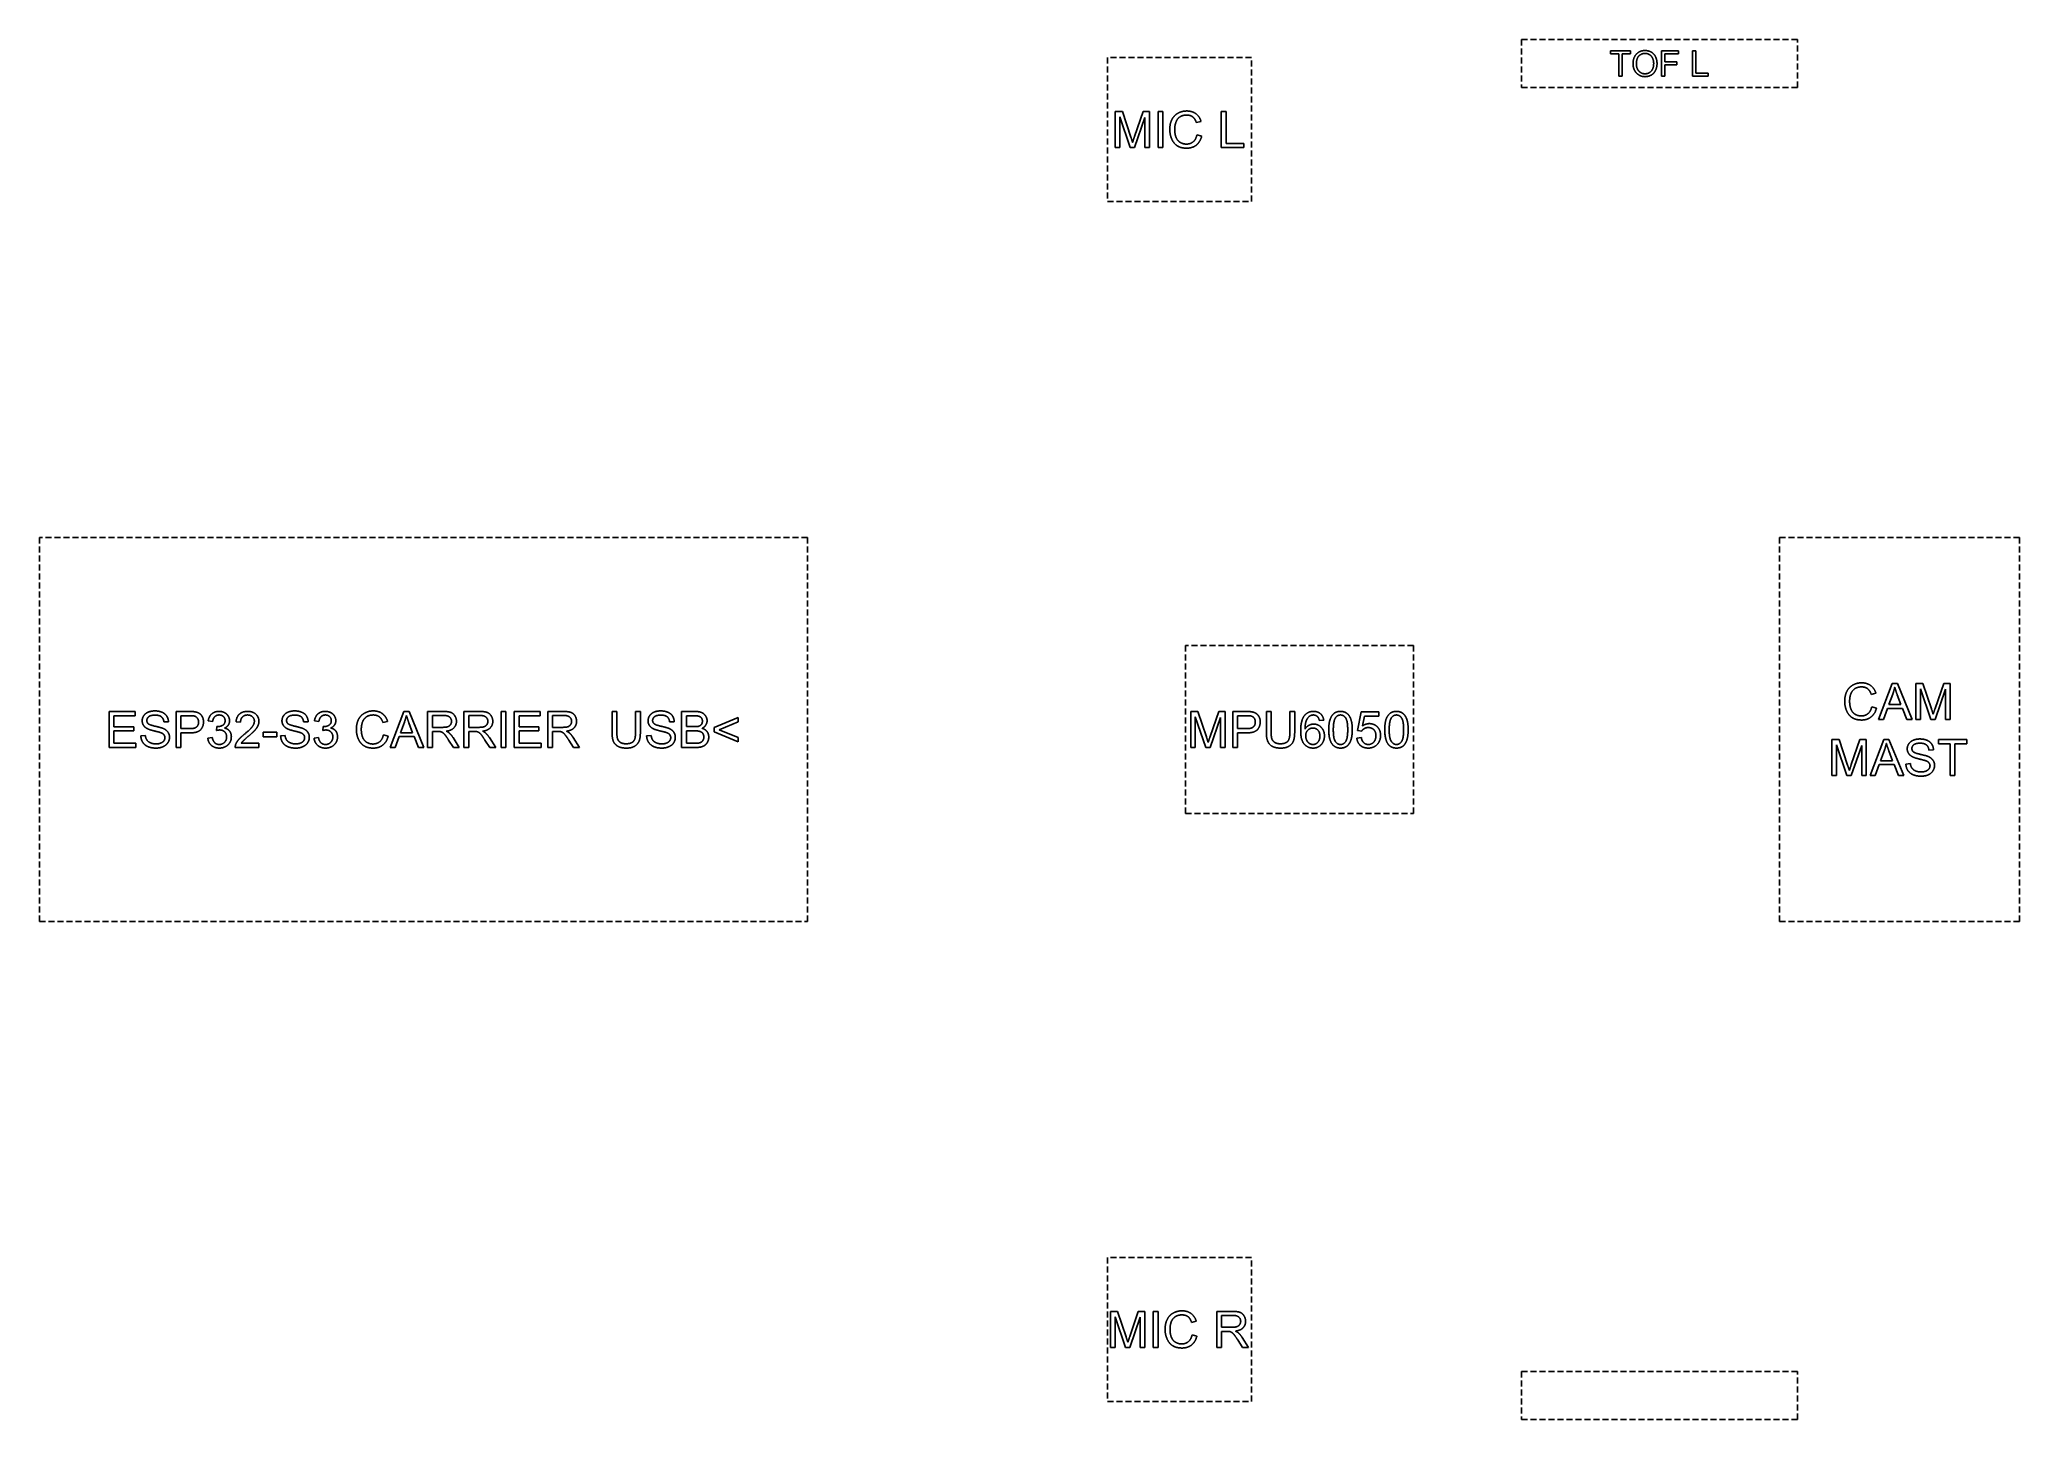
# Model space of a CAD drawing. Header units: millimetres. Extents: x -95 to 70, y -58 to 58.
import ezdxf

# ---------------------------------------------------------------- set-up
doc = ezdxf.new("R2010")
doc.units = ezdxf.units.MM
doc.linetypes.add('DASHED', pattern=[0.75, 0.5, -0.25])
doc.layers.get('0').update_dxf_attribs({"linetype": 'CONTINUOUS'})

msp = doc.modelspace()

# ---------------------------------------------------------------- linework, layer by layer
at = {"linetype": 'DASHED'}
for p, q in [((51.5, 57.5), (28.5, 57.5)), ((28.5, 57.5), (28.5, 53.5)), ((51.5, 53.5), (51.5, 57.5)), ((6, 56), (-6, 56)), ((-6, 56), (-6, 44)), ((6, 44), (6, 56)), ((28.5, 53.5), (51.5, 53.5)), ((-6, 44), (6, 44)), ((-31, 16), (-95, 16)), ((-95, 16), (-95, -16)), ((-31, -16), (-31, 16)), ((70, 16), (50, 16)), ((50, 16), (50, -16)), ((70, -16), (70, 16)), ((19.5, 7), (0.5, 7)), ((0.5, 7), (0.5, -7)), ((19.5, -7), (19.5, 7)), ((0.5, -7), (19.5, -7)), ((-95, -16), (-31, -16)), ((50, -16), (70, -16)), ((6, -44), (-6, -44)), ((-6, -44), (-6, -56)), ((6, -56), (6, -44)), ((51.5, -53.5), (28.5, -53.5)), ((28.5, -53.5), (28.5, -57.5)), ((51.5, -57.5), (51.5, -53.5)), ((-6, -56), (6, -56)), ((28.5, -57.5), (51.5, -57.5))]:
    msp.add_line(p, q, dxfattribs=at)
for p, q in [((35.93, 56.3), (35.93, 56.55)), ((35.93, 56.55), (37.59, 56.55)), ((36.62, 56.3), (35.93, 56.3)), ((36.62, 54.45), (36.62, 56.3)), ((37.59, 56.3), (36.9, 56.3)), ((36.9, 56.3), (36.9, 54.45)), ((37.59, 56.55), (37.59, 56.3)), ((40.18, 54.45), (40.18, 56.55)), ((40.18, 56.55), (41.59, 56.55)), ((41.59, 56.3), (40.45, 56.3)), ((40.45, 56.3), (40.45, 55.65)), ((41.59, 56.55), (41.59, 56.3)), ((42.76, 54.45), (42.76, 56.55)), ((42.76, 56.55), (43.04, 56.55)), ((43.04, 56.55), (43.04, 54.7)), ((40.45, 55.65), (41.44, 55.65)), ((41.44, 55.4), (40.45, 55.4)), ((40.45, 55.4), (40.45, 54.45)), ((41.44, 55.65), (41.44, 55.4)), ((43.04, 54.7), (44.07, 54.7)), ((44.07, 54.7), (44.07, 54.45)), ((36.9, 54.45), (36.62, 54.45)), ((40.45, 54.45), (40.18, 54.45)), ((44.07, 54.45), (42.76, 54.45)), ((-5.36, 48.5), (-5.36, 51.5)), ((-5.36, 51.5), (-4.76, 51.5)), ((-4.76, 51.5), (-4.05, 49.38)), ((-3.75, 49.41), (-3.03, 51.5)), ((-3.03, 51.5), (-2.5, 51.5)), ((-2.5, 51.5), (-2.5, 48.5)), ((-1.79, 48.5), (-1.79, 51.5)), ((-1.79, 51.5), (-1.39, 51.5)), ((-1.39, 51.5), (-1.39, 48.5)), ((3.48, 48.5), (3.48, 51.5)), ((3.48, 51.5), (3.88, 51.5)), ((3.88, 51.5), (3.88, 48.85)), ((-4.11, 48.5), (-4.98, 51.05)), ((-4.98, 51.05), (-4.98, 48.5)), ((-2.88, 51.01), (-3.75, 48.5)), ((-2.88, 48.5), (-2.88, 51.01)), ((1.8, 50.68), (1.4, 50.59)), ((1.45, 49.55), (1.85, 49.45)), ((-4.98, 48.5), (-5.36, 48.5)), ((-3.75, 48.5), (-4.11, 48.5)), ((-2.5, 48.5), (-2.88, 48.5)), ((-1.39, 48.5), (-1.79, 48.5)), ((5.36, 48.5), (3.48, 48.5)), ((3.88, 48.85), (5.36, 48.85)), ((5.36, 48.85), (5.36, 48.5)), ((58.25, 0.84), (59.4, 3.84)), ((59.4, 3.84), (59.83, 3.84)), ((59.83, 3.84), (61.06, 0.84)), ((61.36, 0.84), (61.36, 3.84)), ((61.36, 3.84), (61.96, 3.84)), ((62.61, 0.84), (61.75, 3.39)), ((61.75, 3.39), (61.75, 0.84)), ((61.96, 3.84), (62.67, 1.72)), ((62.97, 1.75), (63.69, 3.84)), ((63.84, 3.35), (62.97, 0.84)), ((63.69, 3.84), (64.23, 3.84)), ((63.84, 0.84), (63.84, 3.35)), ((64.23, 3.84), (64.23, 0.84)), ((58.04, 3.02), (57.65, 2.93)), ((57.69, 1.89), (58.09, 1.79)), ((59, 1.75), (58.67, 0.84)), ((60.26, 1.75), (59, 1.75)), ((59.45, 2.95), (59.12, 2.07)), ((59.12, 2.07), (60.13, 2.07)), ((60.13, 2.07), (59.82, 2.9)), ((60.61, 0.84), (60.26, 1.75)), ((-89.21, -1.5), (-89.21, 1.5)), ((-89.21, 1.5), (-87.04, 1.5)), ((-87.04, 1.15), (-88.82, 1.15)), ((-88.82, 1.15), (-88.82, 0.23)), ((-88.82, 0.23), (-87.16, 0.23)), ((-87.16, 0.23), (-87.16, -0.12)), ((-87.04, 1.5), (-87.04, 1.15)), ((-84.26, 0.65), (-84.64, 0.63)), ((-83.63, -1.5), (-83.63, 1.5)), ((-83.63, 1.5), (-82.5, 1.5)), ((-82.47, 1.15), (-83.23, 1.15)), ((-83.23, 1.15), (-83.23, 0.07)), ((-83.23, 0.07), (-82.46, 0.07)), ((-80.58, 0.67), (-80.95, 0.73)), ((-80.26, -0.08), (-80.22, 0.24)), ((-78.25, 0.61), (-78.63, 0.64)), ((-72.61, 0.65), (-73, 0.63)), ((-71.72, 0.67), (-72.09, 0.73)), ((-71.4, -0.08), (-71.36, 0.24)), ((-66, 0.68), (-66.39, 0.59)), ((-65.79, -1.5), (-64.64, 1.5)), ((-64.6, 0.61), (-64.92, -0.27)), ((-64.64, 1.5), (-64.21, 1.5)), ((-63.91, -0.27), (-64.22, 0.56)), ((-64.21, 1.5), (-62.98, -1.5)), ((-62.66, -1.5), (-62.66, 1.5)), ((-62.66, 1.5), (-61.33, 1.5)), ((-61.31, 1.17), (-62.26, 1.17)), ((-62.26, 1.17), (-62.26, 0.18)), ((-62.26, 0.18), (-61.41, 0.18)), ((-59.63, -1.5), (-59.63, 1.5)), ((-59.63, 1.5), (-58.3, 1.5)), ((-58.29, 1.17), (-59.24, 1.17)), ((-59.24, 1.17), (-59.24, 0.18)), ((-59.24, 0.18), (-58.38, 0.18)), ((-56.54, -1.5), (-56.54, 1.5)), ((-56.54, 1.5), (-56.15, 1.5)), ((-56.15, 1.5), (-56.15, -1.5)), ((-55.44, -1.5), (-55.44, 1.5)), ((-55.44, 1.5), (-53.27, 1.5)), ((-53.27, 1.15), (-55.04, 1.15)), ((-55.04, 1.15), (-55.04, 0.23)), ((-55.04, 0.23), (-53.38, 0.23)), ((-53.38, 0.23), (-53.38, -0.12)), ((-53.27, 1.5), (-53.27, 1.15)), ((-52.65, -1.5), (-52.65, 1.5)), ((-52.65, 1.5), (-51.32, 1.5)), ((-51.3, 1.17), (-52.25, 1.17)), ((-52.25, 1.17), (-52.25, 0.18)), ((-52.25, 0.18), (-51.4, 0.18)), ((-47.29, -0.23), (-47.29, 1.5)), ((-47.29, 1.5), (-46.89, 1.5)), ((-46.89, 1.5), (-46.89, -0.23)), ((-45.33, 1.5), (-44.93, 1.5)), ((-45.33, -0.23), (-45.33, 1.5)), ((-44.93, 1.5), (-44.93, -0.23)), ((-42.11, 0.65), (-42.49, 0.63)), ((-41.49, -1.5), (-41.49, 1.5)), ((-41.49, 1.5), (-40.37, 1.5)), ((-40.49, 1.15), (-41.09, 1.15)), ((-41.09, 1.15), (-41.09, 0.24)), ((-41.09, 0.24), (-40.45, 0.24)), ((-38.77, 0.16), (-36.79, 0.99)), ((-38.77, -0.19), (-38.77, 0.16)), ((-36.79, 0.63), (-38.36, -0.02)), ((-36.79, 0.99), (-36.79, 0.63)), ((0.94, -1.5), (0.94, 1.5)), ((0.94, 1.5), (1.54, 1.5)), ((2.19, -1.5), (1.32, 1.05)), ((1.32, 1.05), (1.32, -1.5)), ((1.54, 1.5), (2.25, -0.62)), ((2.55, -0.59), (3.27, 1.5)), ((3.42, 1.01), (2.55, -1.5)), ((3.27, 1.5), (3.8, 1.5)), ((3.42, -1.5), (3.42, 1.01)), ((3.8, 1.5), (3.8, -1.5)), ((4.44, -1.5), (4.44, 1.5)), ((4.44, 1.5), (5.57, 1.5)), ((5.61, 1.15), (4.84, 1.15)), ((4.84, 1.15), (4.84, 0.07)), ((4.84, 0.07), (5.61, 0.07)), ((7.24, -0.23), (7.24, 1.5)), ((7.24, 1.5), (7.64, 1.5)), ((7.64, 1.5), (7.64, -0.23)), ((9.2, 1.5), (9.6, 1.5)), ((9.2, -0.23), (9.2, 1.5)), ((9.6, 1.5), (9.6, -0.23)), ((12.02, 0.77), (11.66, 0.74)), ((14.84, -0.08), (15.13, 1.46)), ((15.13, 1.46), (16.62, 1.46)), ((15.43, 1.11), (15.26, 0.3)), ((16.62, 1.11), (15.43, 1.11)), ((16.62, 1.46), (16.62, 1.11)), ((58.67, 0.84), (58.25, 0.84)), ((61.06, 0.84), (60.61, 0.84)), ((61.75, 0.84), (61.36, 0.84)), ((62.97, 0.84), (62.61, 0.84)), ((64.23, 0.84), (63.84, 0.84)), ((-86.97, -1.5), (-89.21, -1.5)), ((-87.16, -0.12), (-88.82, -0.12)), ((-88.82, -0.12), (-88.82, -1.15)), ((-88.82, -1.15), (-86.97, -1.15)), ((-86.97, -1.15), (-86.97, -1.5)), ((-86.56, -0.54), (-86.19, -0.5)), ((-83.23, -1.5), (-83.63, -1.5)), ((-82.46, -0.28), (-83.23, -0.28)), ((-83.23, -0.28), (-83.23, -1.5)), ((-80.98, -0.71), (-80.61, -0.66)), ((-76.72, -1.5), (-78.7, -1.5)), ((-78.19, -1.15), (-76.72, -1.15)), ((-76.72, -1.15), (-76.72, -1.5)), ((-76.36, -0.6), (-76.36, -0.23)), ((-76.36, -0.23), (-75.23, -0.23)), ((-75.23, -0.6), (-76.36, -0.6)), ((-75.23, -0.23), (-75.23, -0.6)), ((-74.91, -0.54), (-74.54, -0.5)), ((-72.13, -0.71), (-71.76, -0.66)), ((-66.35, -0.45), (-65.95, -0.55)), ((-65.37, -1.5), (-65.79, -1.5)), ((-65.04, -0.59), (-65.37, -1.5)), ((-63.78, -0.59), (-65.04, -0.59)), ((-64.92, -0.27), (-63.91, -0.27)), ((-63.43, -1.5), (-63.78, -0.59)), ((-62.98, -1.5), (-63.43, -1.5)), ((-62.26, -1.5), (-62.66, -1.5)), ((-61.8, -0.17), (-62.26, -0.17)), ((-62.26, -0.17), (-62.26, -1.5)), ((-60.51, -1.5), (-60.91, -0.88)), ((-60.54, -0.68), (-60.02, -1.5)), ((-60.02, -1.5), (-60.51, -1.5)), ((-59.24, -1.5), (-59.63, -1.5)), ((-58.78, -0.17), (-59.24, -0.17)), ((-59.24, -0.17), (-59.24, -1.5)), ((-57.49, -1.5), (-57.89, -0.88)), ((-57.51, -0.68), (-56.99, -1.5)), ((-56.99, -1.5), (-57.49, -1.5)), ((-56.15, -1.5), (-56.54, -1.5)), ((-53.2, -1.5), (-55.44, -1.5)), ((-53.38, -0.12), (-55.04, -0.12)), ((-55.04, -0.12), (-55.04, -1.15)), ((-55.04, -1.15), (-53.2, -1.15)), ((-53.2, -1.15), (-53.2, -1.5)), ((-52.25, -1.5), (-52.65, -1.5)), ((-51.79, -0.17), (-52.25, -0.17)), ((-52.25, -0.17), (-52.25, -1.5)), ((-50.5, -1.5), (-50.9, -0.88)), ((-50.52, -0.68), (-50, -1.5)), ((-50, -1.5), (-50.5, -1.5)), ((-44.41, -0.54), (-44.03, -0.5)), ((-40.35, -1.5), (-41.49, -1.5)), ((-40.4, -0.11), (-41.09, -0.11)), ((-41.09, -0.11), (-41.09, -1.15)), ((-41.09, -1.15), (-40.35, -1.15)), ((-36.79, -1.04), (-38.77, -0.19)), ((-38.36, -0.02), (-36.79, -0.67)), ((-36.79, -0.67), (-36.79, -1.04)), ((1.32, -1.5), (0.94, -1.5)), ((2.55, -1.5), (2.19, -1.5)), ((3.8, -1.5), (3.42, -1.5)), ((4.84, -1.5), (4.44, -1.5)), ((5.61, -0.28), (4.84, -0.28)), ((4.84, -0.28), (4.84, -1.5)), ((14.78, -0.71), (15.16, -0.68)), ((15.19, -0.13), (14.84, -0.08)), ((54.38, -3.84), (54.38, -0.84)), ((54.38, -0.84), (54.97, -0.84)), ((55.63, -3.84), (54.76, -1.29)), ((54.76, -1.29), (54.76, -3.84)), ((54.97, -0.84), (55.68, -2.97)), ((56.86, -1.33), (55.98, -3.84)), ((55.99, -2.93), (56.71, -0.84)), ((56.71, -0.84), (57.24, -0.84)), ((56.86, -3.84), (56.86, -1.33)), ((57.24, -0.84), (57.24, -3.84)), ((57.55, -3.84), (58.7, -0.84)), ((58.7, -0.84), (59.13, -0.84)), ((59.13, -0.84), (60.36, -3.84)), ((63.25, -1.2), (63.25, -0.84)), ((63.25, -0.84), (65.62, -0.84)), ((64.23, -1.2), (63.25, -1.2)), ((64.23, -3.84), (64.23, -1.2)), ((65.62, -1.2), (64.63, -1.2)), ((64.63, -1.2), (64.63, -3.84)), ((65.62, -0.84), (65.62, -1.2)), ((58.3, -2.93), (57.97, -3.84)), ((59.56, -2.93), (58.3, -2.93)), ((58.75, -1.73), (58.42, -2.61)), ((58.42, -2.61), (59.43, -2.61)), ((59.43, -2.61), (59.12, -1.78)), ((59.91, -3.84), (59.56, -2.93)), ((60.54, -2.88), (60.91, -2.84)), ((62.84, -1.69), (62.46, -1.71)), ((54.76, -3.84), (54.38, -3.84)), ((55.98, -3.84), (55.63, -3.84)), ((57.24, -3.84), (56.86, -3.84)), ((57.97, -3.84), (57.55, -3.84)), ((60.36, -3.84), (59.91, -3.84)), ((64.63, -3.84), (64.23, -3.84)), ((-5.75, -51.5), (-5.75, -48.5)), ((-5.75, -48.5), (-5.16, -48.5)), ((-4.5, -51.5), (-5.37, -48.95)), ((-5.37, -48.95), (-5.37, -51.5)), ((-5.16, -48.5), (-4.45, -50.62)), ((-3.27, -48.99), (-4.15, -51.5)), ((-4.14, -50.59), (-3.43, -48.5)), ((-3.43, -48.5), (-2.89, -48.5)), ((-3.27, -51.5), (-3.27, -48.99)), ((-2.89, -48.5), (-2.89, -51.5)), ((-2.18, -51.5), (-2.18, -48.5)), ((-2.18, -48.5), (-1.79, -48.5)), ((-1.79, -48.5), (-1.79, -51.5)), ((1.4, -49.32), (1.01, -49.41)), ((3.11, -51.5), (3.11, -48.5)), ((3.11, -48.5), (4.44, -48.5)), ((4.46, -48.83), (3.51, -48.83)), ((3.51, -48.83), (3.51, -49.82)), ((1.05, -50.45), (1.45, -50.55)), ((3.51, -49.82), (4.36, -49.82)), ((3.97, -50.17), (3.51, -50.17)), ((3.51, -50.17), (3.51, -51.5)), ((5.26, -51.5), (4.86, -50.88)), ((5.23, -50.68), (5.75, -51.5)), ((-5.37, -51.5), (-5.75, -51.5)), ((-4.15, -51.5), (-4.5, -51.5)), ((-2.89, -51.5), (-3.27, -51.5)), ((-1.79, -51.5), (-2.18, -51.5)), ((3.51, -51.5), (3.11, -51.5)), ((5.75, -51.5), (5.26, -51.5))]:
    msp.add_line(p, q)
for points in [[(37.8, 55.47), (37.8, 56), (38.08, 56.29)], [(38.08, 56.29), (38.36, 56.59), (38.8, 56.59)], [(38.29, 56.14), (38.08, 55.94), (38.08, 55.47)], [(38.8, 56.35), (38.51, 56.35), (38.29, 56.14)], [(38.8, 56.59), (39.09, 56.59), (39.33, 56.45)], [(39.18, 56.24), (39.01, 56.35), (38.8, 56.35)], [(39.43, 55.95), (39.34, 56.14), (39.18, 56.24)], [(39.33, 56.45), (39.56, 56.31), (39.68, 56.06)], [(37.92, 54.95), (37.8, 55.2), (37.8, 55.47)], [(38.27, 54.56), (38.04, 54.7), (37.92, 54.95)], [(38.08, 55.47), (38.08, 55.09), (38.29, 54.87)], [(38.8, 54.41), (38.5, 54.41), (38.27, 54.56)], [(38.29, 54.87), (38.49, 54.65), (38.8, 54.65)], [(38.8, 54.65), (39.11, 54.65), (39.31, 54.87)], [(39.31, 54.54), (39.07, 54.41), (38.8, 54.41)], [(39.31, 54.87), (39.52, 55.09), (39.52, 55.5)], [(39.67, 54.93), (39.55, 54.67), (39.31, 54.54)], [(39.52, 55.5), (39.52, 55.75), (39.43, 55.95)], [(39.8, 55.5), (39.8, 55.18), (39.67, 54.93)], [(39.68, 56.06), (39.8, 55.81), (39.8, 55.5)], [(-0.63, 50.84), (-0.45, 51.19), (-0.12, 51.37)], [(-0.12, 51.37), (0.21, 51.55), (0.61, 51.55)], [(0.6, 51.21), (0.26, 51.21), (0.02, 51.05)], [(1.1, 51.06), (0.9, 51.21), (0.6, 51.21)], [(0.61, 51.55), (1.06, 51.55), (1.37, 51.32)], [(1.37, 51.32), (1.67, 51.09), (1.8, 50.68)], [(-0.81, 50.02), (-0.81, 50.49), (-0.63, 50.84)], [(-0.65, 49.22), (-0.81, 49.59), (-0.81, 50.02)], [(-0.3, 50.6), (-0.4, 50.32), (-0.4, 50.02)], [(-0.4, 50.02), (-0.4, 49.64), (-0.29, 49.36)], [(0.02, 51.05), (-0.21, 50.88), (-0.3, 50.6)], [(1.4, 50.59), (1.3, 50.91), (1.1, 51.06)], [(1.14, 48.98), (1.37, 49.17), (1.45, 49.55)], [(-4.05, 49.38), (-3.95, 49.08), (-3.91, 48.93)], [(-3.91, 48.93), (-3.86, 49.1), (-3.75, 49.41)], [(-0.19, 48.65), (-0.49, 48.84), (-0.65, 49.22)], [(-0.29, 49.36), (-0.17, 49.07), (0.06, 48.93)], [(0.6, 48.45), (0.12, 48.45), (-0.19, 48.65)], [(0.06, 48.93), (0.3, 48.79), (0.57, 48.79)], [(0.57, 48.79), (0.91, 48.79), (1.14, 48.98)], [(1.4, 48.7), (1.07, 48.45), (0.6, 48.45)], [(1.85, 49.45), (1.72, 48.96), (1.4, 48.7)], [(55.62, 3.18), (55.8, 3.53), (56.13, 3.71)], [(56.27, 3.39), (56.04, 3.22), (55.94, 2.94)], [(56.13, 3.71), (56.46, 3.89), (56.85, 3.89)], [(56.85, 3.55), (56.5, 3.55), (56.27, 3.39)], [(56.85, 3.89), (57.3, 3.89), (57.61, 3.66)], [(57.35, 3.4), (57.15, 3.55), (56.85, 3.55)], [(57.65, 2.93), (57.54, 3.25), (57.35, 3.4)], [(57.61, 3.66), (57.92, 3.43), (58.04, 3.02)], [(59.61, 3.53), (59.55, 3.24), (59.45, 2.95)], [(59.82, 2.9), (59.68, 3.28), (59.61, 3.53)], [(55.44, 2.36), (55.44, 2.83), (55.62, 3.18)], [(55.6, 1.56), (55.44, 1.93), (55.44, 2.36)], [(55.94, 2.94), (55.85, 2.66), (55.85, 2.37)], [(55.85, 2.37), (55.85, 1.98), (55.96, 1.7)], [(55.96, 1.7), (56.07, 1.41), (56.31, 1.27)], [(57.38, 1.32), (57.61, 1.51), (57.69, 1.89)], [(58.09, 1.79), (57.97, 1.3), (57.64, 1.05)], [(62.67, 1.72), (62.77, 1.42), (62.81, 1.27)], [(62.81, 1.27), (62.86, 1.44), (62.97, 1.75)], [(-86.45, 0.72), (-86.45, 0.95), (-86.32, 1.15)], [(-86.34, 0.35), (-86.45, 0.52), (-86.45, 0.72)], [(-86.02, 0.07), (-86.24, 0.18), (-86.34, 0.35)], [(-86.32, 1.15), (-86.19, 1.35), (-85.94, 1.45)], [(-85.9, 1.07), (-86.06, 0.94), (-86.06, 0.75)], [(-86.06, 0.75), (-86.06, 0.59), (-85.95, 0.48)], [(-85.44, -0.12), (-85.86, -0.02), (-86.02, 0.07)], [(-85.95, 0.48), (-85.83, 0.38), (-85.35, 0.27)], [(-85.94, 1.45), (-85.69, 1.55), (-85.39, 1.55)], [(-85.37, 1.2), (-85.73, 1.2), (-85.9, 1.07)], [(-85.39, 1.55), (-85.06, 1.55), (-84.8, 1.44)], [(-84.85, 1.06), (-85.03, 1.2), (-85.37, 1.2)], [(-85.35, 0.27), (-84.86, 0.16), (-84.68, 0.08)], [(-84.64, 0.63), (-84.67, 0.91), (-84.85, 1.06)], [(-84.8, 1.44), (-84.55, 1.34), (-84.41, 1.13)], [(-84.68, 0.08), (-84.42, -0.04), (-84.3, -0.23)], [(-84.41, 1.13), (-84.27, 0.92), (-84.26, 0.65)], [(-82.5, 1.5), (-82.2, 1.5), (-82.04, 1.47)], [(-82.1, 1.12), (-82.2, 1.15), (-82.47, 1.15)], [(-82.46, 0.07), (-82.07, 0.07), (-81.91, 0.22)], [(-81.85, 0.94), (-81.94, 1.08), (-82.1, 1.12)], [(-82.04, 1.47), (-81.82, 1.43), (-81.67, 1.33)], [(-81.91, 0.22), (-81.75, 0.36), (-81.75, 0.62)], [(-81.75, 0.62), (-81.75, 0.81), (-81.85, 0.94)], [(-81.67, 1.33), (-81.52, 1.23), (-81.43, 1.04)], [(-81.34, 0.63), (-81.34, 0.25), (-81.58, -0.02)], [(-81.43, 1.04), (-81.34, 0.86), (-81.34, 0.63)], [(-80.95, 0.73), (-80.88, 1.11), (-80.64, 1.31)], [(-80.64, 1.31), (-80.4, 1.51), (-80.04, 1.51)], [(-80.39, 1.07), (-80.54, 0.94), (-80.58, 0.67)], [(-80.04, 1.21), (-80.25, 1.21), (-80.39, 1.07)], [(-80.22, 0.24), (-80.18, 0.24), (-80.16, 0.24)], [(-80.16, 0.24), (-79.92, 0.24), (-79.73, 0.36)], [(-80.04, 1.51), (-79.8, 1.51), (-79.59, 1.41)], [(-79.68, 1.08), (-79.82, 1.21), (-80.04, 1.21)], [(-79.73, 0.36), (-79.54, 0.48), (-79.54, 0.74)], [(-79.54, 0.74), (-79.54, 0.94), (-79.68, 1.08)], [(-79.59, 1.41), (-79.38, 1.3), (-79.28, 1.12)], [(-79.27, 0.38), (-79.37, 0.22), (-79.58, 0.12)], [(-79.58, 0.12), (-79.31, 0.06), (-79.17, -0.13)], [(-79.28, 1.12), (-79.17, 0.94), (-79.17, 0.73)], [(-79.17, 0.73), (-79.17, 0.54), (-79.27, 0.38)], [(-78.63, 0.64), (-78.59, 1.07), (-78.34, 1.29)], [(-78.34, 1.29), (-78.08, 1.51), (-77.66, 1.51)], [(-78.09, 1.05), (-78.25, 0.89), (-78.25, 0.61)], [(-77.67, 1.21), (-77.93, 1.21), (-78.09, 1.05)], [(-77.93, -0.39), (-77.44, 0.01), (-77.27, 0.24)], [(-77.26, 1.06), (-77.41, 1.21), (-77.67, 1.21)], [(-77.66, 1.51), (-77.23, 1.51), (-76.97, 1.27)], [(-77.27, 0.24), (-77.1, 0.48), (-77.1, 0.69)], [(-77.1, 0.69), (-77.1, 0.91), (-77.26, 1.06)], [(-76.8, 0.33), (-76.87, 0.15), (-77.04, -0.04)], [(-76.97, 1.27), (-76.72, 1.03), (-76.72, 0.68)], [(-76.72, 0.68), (-76.72, 0.5), (-76.8, 0.33)], [(-74.8, 0.72), (-74.8, 0.95), (-74.67, 1.15)], [(-74.69, 0.35), (-74.8, 0.52), (-74.8, 0.72)], [(-74.37, 0.07), (-74.59, 0.18), (-74.69, 0.35)], [(-74.67, 1.15), (-74.54, 1.35), (-74.29, 1.45)], [(-74.25, 1.07), (-74.42, 0.94), (-74.42, 0.75)], [(-74.42, 0.75), (-74.42, 0.59), (-74.3, 0.48)], [(-73.79, -0.12), (-74.21, -0.02), (-74.37, 0.07)], [(-74.3, 0.48), (-74.18, 0.38), (-73.7, 0.27)], [(-74.29, 1.45), (-74.05, 1.55), (-73.74, 1.55)], [(-73.73, 1.2), (-74.09, 1.2), (-74.25, 1.07)], [(-73.74, 1.55), (-73.41, 1.55), (-73.16, 1.44)], [(-73.2, 1.06), (-73.38, 1.2), (-73.73, 1.2)], [(-73.7, 0.27), (-73.22, 0.16), (-73.04, 0.08)], [(-73, 0.63), (-73.03, 0.91), (-73.2, 1.06)], [(-73.16, 1.44), (-72.9, 1.34), (-72.76, 1.13)], [(-73.04, 0.08), (-72.77, -0.04), (-72.65, -0.23)], [(-72.76, 1.13), (-72.63, 0.92), (-72.61, 0.65)], [(-72.09, 0.73), (-72.03, 1.11), (-71.79, 1.31)], [(-71.79, 1.31), (-71.55, 1.51), (-71.19, 1.51)], [(-71.54, 1.07), (-71.68, 0.94), (-71.72, 0.67)], [(-71.18, 1.21), (-71.4, 1.21), (-71.54, 1.07)], [(-71.36, 0.24), (-71.33, 0.24), (-71.3, 0.24)], [(-71.3, 0.24), (-71.07, 0.24), (-70.88, 0.36)], [(-71.19, 1.51), (-70.95, 1.51), (-70.74, 1.41)], [(-70.83, 1.08), (-70.97, 1.21), (-71.18, 1.21)], [(-70.88, 0.36), (-70.69, 0.48), (-70.69, 0.74)], [(-70.69, 0.74), (-70.69, 0.94), (-70.83, 1.08)], [(-70.74, 1.41), (-70.53, 1.3), (-70.42, 1.12)], [(-70.42, 0.38), (-70.52, 0.22), (-70.73, 0.12)], [(-70.73, 0.12), (-70.46, 0.06), (-70.31, -0.13)], [(-70.42, 1.12), (-70.31, 0.94), (-70.31, 0.73)], [(-70.31, 0.73), (-70.31, 0.54), (-70.42, 0.38)], [(-68.6, 0.02), (-68.6, 0.49), (-68.42, 0.84)], [(-68.44, -0.78), (-68.6, -0.41), (-68.6, 0.02)], [(-68.42, 0.84), (-68.24, 1.19), (-67.91, 1.37)], [(-68.1, 0.6), (-68.19, 0.32), (-68.19, 0.02)], [(-68.19, 0.02), (-68.19, -0.36), (-68.08, -0.64)], [(-67.77, 1.05), (-68, 0.88), (-68.1, 0.6)], [(-67.91, 1.37), (-67.58, 1.55), (-67.19, 1.55)], [(-67.19, 1.21), (-67.54, 1.21), (-67.77, 1.05)], [(-67.19, 1.55), (-66.74, 1.55), (-66.43, 1.32)], [(-66.69, 1.06), (-66.89, 1.21), (-67.19, 1.21)], [(-66.39, 0.59), (-66.5, 0.91), (-66.69, 1.06)], [(-66.43, 1.32), (-66.12, 1.09), (-66, 0.68)], [(-64.43, 1.18), (-64.49, 0.9), (-64.6, 0.61)], [(-64.22, 0.56), (-64.36, 0.94), (-64.43, 1.18)], [(-61.41, 0.18), (-61.14, 0.18), (-60.98, 0.23)], [(-61.33, 1.5), (-60.93, 1.5), (-60.72, 1.42)], [(-60.83, 1.03), (-60.98, 1.17), (-61.31, 1.17)], [(-60.47, 0.14), (-60.67, -0.08), (-61.11, -0.14)], [(-60.98, 0.23), (-60.83, 0.29), (-60.75, 0.41)], [(-60.67, 0.68), (-60.67, 0.89), (-60.83, 1.03)], [(-60.75, 0.41), (-60.67, 0.54), (-60.67, 0.68)], [(-60.72, 1.42), (-60.51, 1.34), (-60.39, 1.13)], [(-60.26, 0.68), (-60.26, 0.36), (-60.47, 0.14)], [(-60.39, 1.13), (-60.26, 0.93), (-60.26, 0.68)], [(-58.38, 0.18), (-58.11, 0.18), (-57.96, 0.23)], [(-58.3, 1.5), (-57.9, 1.5), (-57.69, 1.42)], [(-57.8, 1.03), (-57.95, 1.17), (-58.29, 1.17)], [(-57.44, 0.14), (-57.65, -0.08), (-58.08, -0.14)], [(-57.96, 0.23), (-57.8, 0.29), (-57.72, 0.41)], [(-57.64, 0.68), (-57.64, 0.89), (-57.8, 1.03)], [(-57.72, 0.41), (-57.64, 0.54), (-57.64, 0.68)], [(-57.69, 1.42), (-57.48, 1.34), (-57.36, 1.13)], [(-57.23, 0.68), (-57.23, 0.36), (-57.44, 0.14)], [(-57.36, 1.13), (-57.23, 0.93), (-57.23, 0.68)], [(-51.4, 0.18), (-51.12, 0.18), (-50.97, 0.23)], [(-51.32, 1.5), (-50.92, 1.5), (-50.71, 1.42)], [(-50.81, 1.03), (-50.97, 1.17), (-51.3, 1.17)], [(-50.45, 0.14), (-50.66, -0.08), (-51.09, -0.14)], [(-50.97, 0.23), (-50.82, 0.29), (-50.74, 0.41)], [(-50.66, 0.68), (-50.66, 0.89), (-50.81, 1.03)], [(-50.74, 0.41), (-50.66, 0.54), (-50.66, 0.68)], [(-50.71, 1.42), (-50.5, 1.34), (-50.37, 1.13)], [(-50.25, 0.68), (-50.25, 0.36), (-50.45, 0.14)], [(-50.37, 1.13), (-50.25, 0.93), (-50.25, 0.68)], [(-44.29, 0.72), (-44.29, 0.95), (-44.16, 1.15)], [(-44.19, 0.35), (-44.29, 0.52), (-44.29, 0.72)], [(-43.87, 0.07), (-44.08, 0.18), (-44.19, 0.35)], [(-44.16, 1.15), (-44.03, 1.35), (-43.79, 1.45)], [(-43.74, 1.07), (-43.91, 0.94), (-43.91, 0.75)], [(-43.91, 0.75), (-43.91, 0.59), (-43.79, 0.48)], [(-43.29, -0.12), (-43.7, -0.02), (-43.87, 0.07)], [(-43.79, 1.45), (-43.54, 1.55), (-43.23, 1.55)], [(-43.79, 0.48), (-43.68, 0.38), (-43.19, 0.27)], [(-43.22, 1.2), (-43.58, 1.2), (-43.74, 1.07)], [(-43.23, 1.55), (-42.9, 1.55), (-42.65, 1.44)], [(-42.7, 1.06), (-42.87, 1.2), (-43.22, 1.2)], [(-43.19, 0.27), (-42.71, 0.16), (-42.53, 0.08)], [(-42.49, 0.63), (-42.52, 0.91), (-42.7, 1.06)], [(-42.65, 1.44), (-42.39, 1.34), (-42.25, 1.13)], [(-42.53, 0.08), (-42.27, -0.04), (-42.14, -0.23)], [(-42.25, 1.13), (-42.12, 0.92), (-42.11, 0.65)], [(-40.04, 1.1), (-40.17, 1.15), (-40.49, 1.15)], [(-40.45, 0.24), (-40.18, 0.24), (-40.07, 0.27)], [(-40.37, 1.5), (-40.02, 1.5), (-39.82, 1.41)], [(-40.07, 0.27), (-39.92, 0.32), (-39.84, 0.42)], [(-39.83, 0.95), (-39.91, 1.06), (-40.04, 1.1)], [(-39.84, 0.42), (-39.76, 0.53), (-39.76, 0.69)], [(-39.76, 0.69), (-39.76, 0.83), (-39.83, 0.95)], [(-39.82, 1.41), (-39.61, 1.32), (-39.49, 1.13)], [(-39.48, 0.37), (-39.58, 0.2), (-39.79, 0.1)], [(-39.79, 0.1), (-39.52, 0.02), (-39.37, -0.18)], [(-39.49, 1.13), (-39.37, 0.94), (-39.37, 0.73)], [(-39.37, 0.73), (-39.37, 0.54), (-39.48, 0.37)], [(5.57, 1.5), (5.87, 1.5), (6.03, 1.47)], [(5.98, 1.12), (5.88, 1.15), (5.61, 1.15)], [(5.61, 0.07), (6, 0.07), (6.16, 0.22)], [(6.23, 0.94), (6.13, 1.08), (5.98, 1.12)], [(6.03, 1.47), (6.25, 1.43), (6.4, 1.33)], [(6.16, 0.22), (6.32, 0.36), (6.32, 0.62)], [(6.32, 0.62), (6.32, 0.81), (6.23, 0.94)], [(6.4, 1.33), (6.55, 1.23), (6.64, 1.04)], [(6.73, 0.63), (6.73, 0.25), (6.49, -0.02)], [(6.64, 1.04), (6.73, 0.86), (6.73, 0.63)], [(10.1, -0.1), (10.1, 0.77), (10.42, 1.17)], [(10.42, 1.17), (10.7, 1.51), (11.17, 1.51)], [(10.57, 0.74), (10.47, 0.5), (10.46, 0.05)], [(10.46, 0.05), (10.6, 0.25), (10.79, 0.35)], [(10.84, 1.11), (10.67, 0.98), (10.57, 0.74)], [(11.12, 0.12), (10.87, 0.12), (10.69, -0.06)], [(10.79, 0.35), (10.98, 0.45), (11.19, 0.45)], [(11.15, 1.21), (10.98, 1.21), (10.84, 1.11)], [(11.54, -0.06), (11.37, 0.12), (11.12, 0.12)], [(11.52, 1.05), (11.37, 1.21), (11.15, 1.21)], [(11.17, 1.51), (11.53, 1.51), (11.75, 1.31)], [(11.19, 0.45), (11.56, 0.45), (11.82, 0.17)], [(11.66, 0.74), (11.61, 0.95), (11.52, 1.05)], [(11.75, 1.31), (11.98, 1.12), (12.02, 0.77)], [(11.82, 0.17), (12.08, -0.1), (12.08, -0.53)], [(12.44, -0.02), (12.44, 0.51), (12.55, 0.83)], [(12.55, 0.83), (12.66, 1.16), (12.88, 1.34)], [(13.01, 0.99), (12.82, 0.72), (12.82, -0.02)], [(12.88, 1.34), (13.1, 1.51), (13.42, 1.51)], [(13.42, 1.21), (13.16, 1.21), (13.01, 0.99)], [(13.42, 1.51), (13.66, 1.51), (13.85, 1.41)], [(13.85, 0.96), (13.68, 1.21), (13.42, 1.21)], [(13.85, 1.41), (14.03, 1.32), (14.15, 1.13)], [(14.02, -0.02), (14.02, 0.72), (13.85, 0.96)], [(14.15, 1.13), (14.27, 0.95), (14.33, 0.69)], [(14.33, 0.69), (14.4, 0.43), (14.4, -0.02)], [(15.41, 0.08), (15.27, 0), (15.19, -0.13)], [(15.26, 0.3), (15.53, 0.49), (15.83, 0.49)], [(15.73, 0.16), (15.55, 0.16), (15.41, 0.08)], [(16.2, -0.02), (16.02, 0.16), (15.73, 0.16)], [(15.83, 0.49), (16.22, 0.49), (16.49, 0.22)], [(16.49, 0.22), (16.76, -0.06), (16.76, -0.48)], [(17.11, -0.02), (17.11, 0.51), (17.21, 0.83)], [(17.21, 0.83), (17.33, 1.16), (17.54, 1.34)], [(17.67, 0.99), (17.48, 0.72), (17.48, -0.02)], [(17.54, 1.34), (17.76, 1.51), (18.08, 1.51)], [(18.08, 1.21), (17.83, 1.21), (17.67, 0.99)], [(18.08, 1.51), (18.33, 1.51), (18.51, 1.41)], [(18.51, 0.96), (18.34, 1.21), (18.08, 1.21)], [(18.51, 1.41), (18.69, 1.32), (18.81, 1.13)], [(18.68, -0.02), (18.68, 0.72), (18.51, 0.96)], [(18.81, 1.13), (18.93, 0.95), (18.99, 0.69)], [(18.99, 0.69), (19.06, 0.43), (19.06, -0.02)], [(56.06, 0.99), (55.76, 1.18), (55.6, 1.56)], [(56.85, 0.79), (56.36, 0.79), (56.06, 0.99)], [(56.31, 1.27), (56.54, 1.13), (56.82, 1.13)], [(56.82, 1.13), (57.15, 1.13), (57.38, 1.32)], [(57.64, 1.05), (57.32, 0.79), (56.85, 0.79)], [(-86.4, -1.08), (-86.55, -0.84), (-86.56, -0.54)], [(-85.97, -1.43), (-86.24, -1.31), (-86.4, -1.08)], [(-86.19, -0.5), (-86.16, -0.73), (-86.06, -0.87)], [(-86.06, -0.87), (-85.97, -1.02), (-85.76, -1.11)], [(-85.28, -1.55), (-85.69, -1.55), (-85.97, -1.43)], [(-85.76, -1.11), (-85.56, -1.2), (-85.3, -1.2)], [(-84.91, -0.26), (-85.03, -0.21), (-85.44, -0.12)], [(-85.3, -1.2), (-85.07, -1.2), (-84.9, -1.13)], [(-84.7, -1.43), (-84.96, -1.55), (-85.28, -1.55)], [(-84.64, -0.44), (-84.72, -0.33), (-84.91, -0.26)], [(-84.9, -1.13), (-84.73, -1.06), (-84.64, -0.94)], [(-84.31, -1.11), (-84.45, -1.32), (-84.7, -1.43)], [(-84.56, -0.69), (-84.56, -0.54), (-84.64, -0.44)], [(-84.64, -0.94), (-84.56, -0.82), (-84.56, -0.69)], [(-84.17, -0.65), (-84.17, -0.89), (-84.31, -1.11)], [(-84.3, -0.23), (-84.17, -0.41), (-84.17, -0.65)], [(-81.58, -0.02), (-81.83, -0.28), (-82.46, -0.28)], [(-80.69, -1.32), (-80.95, -1.08), (-80.98, -0.71)], [(-80.03, -1.55), (-80.42, -1.55), (-80.69, -1.32)], [(-80.61, -0.66), (-80.55, -0.97), (-80.4, -1.11)], [(-80.4, -1.11), (-80.25, -1.25), (-80.03, -1.25)], [(-80, -0.04), (-80.1, -0.04), (-80.26, -0.08)], [(-80.03, -1.25), (-79.77, -1.25), (-79.59, -1.07)], [(-79.3, -1.28), (-79.59, -1.55), (-80.03, -1.55)], [(-79.57, -0.2), (-79.74, -0.04), (-80, -0.04)], [(-79.59, -1.07), (-79.41, -0.89), (-79.41, -0.62)], [(-79.41, -0.62), (-79.41, -0.37), (-79.57, -0.2)], [(-79.02, -0.61), (-79.02, -1.01), (-79.3, -1.28)], [(-79.17, -0.13), (-79.02, -0.32), (-79.02, -0.61)], [(-78.7, -1.5), (-78.7, -1.37), (-78.66, -1.24)], [(-78.66, -1.24), (-78.58, -1.04), (-78.42, -0.85)], [(-78.42, -0.85), (-78.25, -0.65), (-77.93, -0.39)], [(-78.03, -0.95), (-78.13, -1.05), (-78.19, -1.15)], [(-77.61, -0.57), (-77.94, -0.85), (-78.03, -0.95)], [(-77.04, -0.04), (-77.21, -0.23), (-77.61, -0.57)], [(-74.75, -1.08), (-74.9, -0.84), (-74.91, -0.54)], [(-74.32, -1.43), (-74.59, -1.31), (-74.75, -1.08)], [(-74.54, -0.5), (-74.51, -0.73), (-74.42, -0.87)], [(-74.42, -0.87), (-74.32, -1.02), (-74.11, -1.11)], [(-73.63, -1.55), (-74.04, -1.55), (-74.32, -1.43)], [(-74.11, -1.11), (-73.91, -1.2), (-73.65, -1.2)], [(-73.26, -0.26), (-73.38, -0.21), (-73.79, -0.12)], [(-73.65, -1.2), (-73.43, -1.2), (-73.25, -1.13)], [(-73.06, -1.43), (-73.31, -1.55), (-73.63, -1.55)], [(-72.99, -0.44), (-73.07, -0.33), (-73.26, -0.26)], [(-73.25, -1.13), (-73.08, -1.06), (-72.99, -0.94)], [(-72.66, -1.11), (-72.8, -1.32), (-73.06, -1.43)], [(-72.91, -0.69), (-72.91, -0.54), (-72.99, -0.44)], [(-72.99, -0.94), (-72.91, -0.82), (-72.91, -0.69)], [(-72.52, -0.65), (-72.52, -0.89), (-72.66, -1.11)], [(-72.65, -0.23), (-72.52, -0.41), (-72.52, -0.65)], [(-71.83, -1.32), (-72.09, -1.08), (-72.13, -0.71)], [(-71.18, -1.55), (-71.57, -1.55), (-71.83, -1.32)], [(-71.76, -0.66), (-71.7, -0.97), (-71.55, -1.11)], [(-71.55, -1.11), (-71.39, -1.25), (-71.17, -1.25)], [(-71.14, -0.04), (-71.25, -0.04), (-71.4, -0.08)], [(-70.45, -1.28), (-70.74, -1.55), (-71.18, -1.55)], [(-71.17, -1.25), (-70.91, -1.25), (-70.74, -1.07)], [(-70.72, -0.2), (-70.89, -0.04), (-71.14, -0.04)], [(-70.74, -1.07), (-70.56, -0.89), (-70.56, -0.62)], [(-70.56, -0.62), (-70.56, -0.37), (-70.72, -0.2)], [(-70.17, -0.61), (-70.17, -1.01), (-70.45, -1.28)], [(-70.31, -0.13), (-70.17, -0.32), (-70.17, -0.61)], [(-67.98, -1.35), (-68.28, -1.16), (-68.44, -0.78)], [(-68.08, -0.64), (-67.97, -0.93), (-67.73, -1.07)], [(-67.19, -1.55), (-67.68, -1.55), (-67.98, -1.35)], [(-67.73, -1.07), (-67.5, -1.21), (-67.22, -1.21)], [(-67.22, -1.21), (-66.89, -1.21), (-66.66, -1.02)], [(-66.4, -1.3), (-66.72, -1.55), (-67.19, -1.55)], [(-66.66, -1.02), (-66.43, -0.83), (-66.35, -0.45)], [(-65.95, -0.55), (-66.07, -1.04), (-66.4, -1.3)], [(-61.58, -0.18), (-61.65, -0.17), (-61.8, -0.17)], [(-61.4, -0.26), (-61.49, -0.2), (-61.58, -0.18)], [(-61.2, -0.46), (-61.31, -0.32), (-61.4, -0.26)], [(-60.91, -0.88), (-61.09, -0.61), (-61.2, -0.46)], [(-61.11, -0.14), (-60.95, -0.21), (-60.87, -0.28)], [(-60.87, -0.28), (-60.69, -0.44), (-60.54, -0.68)], [(-58.55, -0.18), (-58.62, -0.17), (-58.78, -0.17)], [(-58.37, -0.26), (-58.46, -0.2), (-58.55, -0.18)], [(-58.17, -0.46), (-58.28, -0.32), (-58.37, -0.26)], [(-57.89, -0.88), (-58.06, -0.61), (-58.17, -0.46)], [(-58.08, -0.14), (-57.92, -0.21), (-57.84, -0.28)], [(-57.84, -0.28), (-57.67, -0.44), (-57.51, -0.68)], [(-51.57, -0.18), (-51.64, -0.17), (-51.79, -0.17)], [(-51.39, -0.26), (-51.48, -0.2), (-51.57, -0.18)], [(-51.19, -0.46), (-51.3, -0.32), (-51.39, -0.26)], [(-50.9, -0.88), (-51.07, -0.61), (-51.19, -0.46)], [(-51.09, -0.14), (-50.94, -0.21), (-50.85, -0.28)], [(-50.85, -0.28), (-50.68, -0.44), (-50.52, -0.68)], [(-47.18, -0.99), (-47.29, -0.71), (-47.29, -0.23)], [(-46.79, -1.41), (-47.06, -1.26), (-47.18, -0.99)], [(-46.89, -0.23), (-46.89, -0.62), (-46.82, -0.81)], [(-46.82, -0.81), (-46.75, -0.99), (-46.57, -1.09)], [(-46.1, -1.55), (-46.53, -1.55), (-46.79, -1.41)], [(-46.57, -1.09), (-46.39, -1.19), (-46.14, -1.19)], [(-46.14, -1.19), (-45.7, -1.19), (-45.51, -0.99)], [(-45.4, -1.39), (-45.67, -1.55), (-46.1, -1.55)], [(-45.51, -0.99), (-45.33, -0.8), (-45.33, -0.23)], [(-45.03, -0.95), (-45.14, -1.22), (-45.4, -1.39)], [(-44.93, -0.23), (-44.93, -0.69), (-45.03, -0.95)], [(-44.24, -1.08), (-44.4, -0.84), (-44.41, -0.54)], [(-43.81, -1.43), (-44.08, -1.31), (-44.24, -1.08)], [(-44.03, -0.5), (-44, -0.73), (-43.91, -0.87)], [(-43.91, -0.87), (-43.81, -1.02), (-43.61, -1.11)], [(-43.13, -1.55), (-43.53, -1.55), (-43.81, -1.43)], [(-43.61, -1.11), (-43.4, -1.2), (-43.14, -1.2)], [(-42.75, -0.26), (-42.87, -0.21), (-43.29, -0.12)], [(-43.14, -1.2), (-42.92, -1.2), (-42.74, -1.13)], [(-42.55, -1.43), (-42.81, -1.55), (-43.13, -1.55)], [(-42.48, -0.44), (-42.56, -0.33), (-42.75, -0.26)], [(-42.74, -1.13), (-42.57, -1.06), (-42.49, -0.94)], [(-42.15, -1.11), (-42.29, -1.32), (-42.55, -1.43)], [(-42.49, -0.94), (-42.4, -0.82), (-42.4, -0.69)], [(-42.4, -0.69), (-42.4, -0.54), (-42.48, -0.44)], [(-42.02, -0.65), (-42.02, -0.89), (-42.15, -1.11)], [(-42.14, -0.23), (-42.02, -0.41), (-42.02, -0.65)], [(-39.96, -0.17), (-40.11, -0.11), (-40.4, -0.11)], [(-40.35, -1.15), (-40.16, -1.15), (-40.08, -1.13)], [(-39.86, -1.45), (-40.06, -1.5), (-40.35, -1.5)], [(-40.08, -1.13), (-39.94, -1.11), (-39.85, -1.05)], [(-39.72, -0.34), (-39.81, -0.21), (-39.96, -0.17)], [(-39.54, -1.3), (-39.67, -1.4), (-39.86, -1.45)], [(-39.85, -1.05), (-39.76, -0.99), (-39.7, -0.88)], [(-39.64, -0.63), (-39.64, -0.46), (-39.72, -0.34)], [(-39.7, -0.88), (-39.64, -0.77), (-39.64, -0.63)], [(-39.32, -1.02), (-39.4, -1.2), (-39.54, -1.3)], [(-39.37, -0.18), (-39.23, -0.37), (-39.23, -0.63)], [(-39.23, -0.63), (-39.23, -0.84), (-39.32, -1.02)], [(2.25, -0.62), (2.34, -0.92), (2.39, -1.07)], [(2.39, -1.07), (2.44, -0.9), (2.55, -0.59)], [(6.49, -0.02), (6.24, -0.28), (5.61, -0.28)], [(7.36, -0.99), (7.24, -0.71), (7.24, -0.23)], [(7.74, -1.41), (7.47, -1.26), (7.36, -0.99)], [(7.64, -0.23), (7.64, -0.62), (7.71, -0.81)], [(7.71, -0.81), (7.78, -0.99), (7.96, -1.09)], [(8.43, -1.55), (8.01, -1.55), (7.74, -1.41)], [(7.96, -1.09), (8.14, -1.19), (8.39, -1.19)], [(8.39, -1.19), (8.83, -1.19), (9.02, -0.99)], [(9.13, -1.39), (8.86, -1.55), (8.43, -1.55)], [(9.02, -0.99), (9.2, -0.8), (9.2, -0.23)], [(9.5, -0.95), (9.4, -1.22), (9.13, -1.39)], [(9.6, -0.23), (9.6, -0.69), (9.5, -0.95)], [(10.39, -1.21), (10.1, -0.87), (10.1, -0.1)], [(11.14, -1.55), (10.68, -1.55), (10.39, -1.21)], [(10.69, -0.06), (10.52, -0.24), (10.52, -0.53)], [(10.52, -0.53), (10.52, -0.72), (10.6, -0.89)], [(10.6, -0.89), (10.68, -1.07), (10.83, -1.16)], [(10.83, -1.16), (10.97, -1.25), (11.13, -1.25)], [(11.13, -1.25), (11.37, -1.25), (11.53, -1.06)], [(11.62, -1.42), (11.41, -1.55), (11.14, -1.55)], [(11.53, -1.06), (11.7, -0.87), (11.7, -0.55)], [(11.7, -0.55), (11.7, -0.24), (11.54, -0.06)], [(11.96, -1.05), (11.83, -1.29), (11.62, -1.42)], [(12.08, -0.53), (12.08, -0.81), (11.96, -1.05)], [(12.74, -1.24), (12.44, -0.87), (12.44, -0.02)], [(13.42, -1.55), (12.99, -1.55), (12.74, -1.24)], [(12.82, -0.02), (12.82, -0.76), (12.99, -1)], [(12.99, -1), (13.17, -1.25), (13.42, -1.25)], [(13.42, -1.25), (13.68, -1.25), (13.85, -1)], [(13.97, -1.38), (13.75, -1.55), (13.42, -1.55)], [(13.85, -1), (14.02, -0.76), (14.02, -0.02)], [(14.29, -0.87), (14.18, -1.2), (13.97, -1.38)], [(14.4, -0.02), (14.4, -0.55), (14.29, -0.87)], [(15.07, -1.32), (14.81, -1.09), (14.78, -0.71)], [(15.74, -1.55), (15.33, -1.55), (15.07, -1.32)], [(15.16, -0.68), (15.2, -0.96), (15.36, -1.11)], [(15.36, -1.11), (15.52, -1.25), (15.74, -1.25)], [(15.74, -1.25), (16.01, -1.25), (16.19, -1.05)], [(16.53, -1.19), (16.24, -1.55), (15.74, -1.55)], [(16.19, -1.05), (16.37, -0.85), (16.37, -0.52)], [(16.37, -0.52), (16.37, -0.2), (16.2, -0.02)], [(16.76, -0.48), (16.76, -0.89), (16.53, -1.19)], [(17.4, -1.24), (17.11, -0.87), (17.11, -0.02)], [(18.08, -1.55), (17.65, -1.55), (17.4, -1.24)], [(17.48, -0.02), (17.48, -0.76), (17.66, -1)], [(17.66, -1), (17.83, -1.25), (18.08, -1.25)], [(18.08, -1.25), (18.34, -1.25), (18.51, -1)], [(18.63, -1.38), (18.41, -1.55), (18.08, -1.55)], [(18.51, -1), (18.68, -0.76), (18.68, -0.02)], [(18.95, -0.87), (18.85, -1.2), (18.63, -1.38)], [(19.06, -0.02), (19.06, -0.55), (18.95, -0.87)], [(58.91, -1.16), (58.85, -1.44), (58.75, -1.73)], [(59.12, -1.78), (58.98, -1.4), (58.91, -1.16)], [(60.65, -1.62), (60.65, -1.39), (60.78, -1.19)], [(60.76, -1.99), (60.65, -1.82), (60.65, -1.62)], [(60.78, -1.19), (60.91, -0.99), (61.16, -0.89)], [(61.2, -1.27), (61.04, -1.4), (61.04, -1.59)], [(61.04, -1.59), (61.04, -1.75), (61.15, -1.86)], [(61.16, -0.89), (61.41, -0.79), (61.71, -0.79)], [(61.73, -1.14), (61.37, -1.14), (61.2, -1.27)], [(61.71, -0.79), (62.04, -0.79), (62.3, -0.9)], [(62.25, -1.29), (62.07, -1.14), (61.73, -1.14)], [(62.46, -1.71), (62.43, -1.43), (62.25, -1.29)], [(62.3, -0.9), (62.55, -1), (62.69, -1.21)], [(62.69, -1.21), (62.83, -1.42), (62.84, -1.69)], [(55.68, -2.97), (55.78, -3.26), (55.83, -3.41)], [(55.83, -3.41), (55.88, -3.25), (55.99, -2.93)], [(60.7, -3.42), (60.55, -3.18), (60.54, -2.88)], [(61.08, -2.27), (60.87, -2.16), (60.76, -1.99)], [(60.91, -2.84), (60.94, -3.07), (61.04, -3.21)], [(61.04, -3.21), (61.14, -3.36), (61.34, -3.45)], [(61.66, -2.46), (61.25, -2.36), (61.08, -2.27)], [(61.15, -1.86), (61.27, -1.96), (61.75, -2.07)], [(62.19, -2.6), (62.07, -2.56), (61.66, -2.46)], [(61.75, -2.07), (62.24, -2.18), (62.42, -2.26)], [(62.46, -2.78), (62.38, -2.67), (62.19, -2.6)], [(62.2, -3.47), (62.38, -3.4), (62.46, -3.28)], [(62.42, -2.26), (62.68, -2.38), (62.8, -2.57)], [(62.55, -3.03), (62.55, -2.89), (62.46, -2.78)], [(62.46, -3.28), (62.55, -3.17), (62.55, -3.03)], [(62.93, -2.99), (62.93, -3.23), (62.79, -3.45)], [(62.8, -2.57), (62.93, -2.75), (62.93, -2.99)], [(61.14, -3.77), (60.86, -3.65), (60.7, -3.42)], [(61.82, -3.89), (61.41, -3.89), (61.14, -3.77)], [(61.34, -3.45), (61.55, -3.54), (61.8, -3.54)], [(61.8, -3.54), (62.03, -3.54), (62.2, -3.47)], [(62.4, -3.78), (62.14, -3.89), (61.82, -3.89)], [(62.79, -3.45), (62.65, -3.66), (62.4, -3.78)], [(-1.2, -49.98), (-1.2, -49.51), (-1.02, -49.16)], [(-1.02, -49.16), (-0.84, -48.81), (-0.51, -48.63)], [(-0.7, -49.4), (-0.79, -49.68), (-0.79, -49.98)], [(-0.37, -48.95), (-0.6, -49.12), (-0.7, -49.4)], [(-0.51, -48.63), (-0.18, -48.45), (0.21, -48.45)], [(0.21, -48.79), (-0.14, -48.79), (-0.37, -48.95)], [(0.21, -48.45), (0.67, -48.45), (0.97, -48.68)], [(0.71, -48.94), (0.51, -48.79), (0.21, -48.79)], [(1.01, -49.41), (0.9, -49.09), (0.71, -48.94)], [(0.97, -48.68), (1.28, -48.91), (1.4, -49.32)], [(4.44, -48.5), (4.84, -48.5), (5.05, -48.58)], [(4.94, -48.97), (4.79, -48.83), (4.46, -48.83)], [(5.1, -49.32), (5.1, -49.11), (4.94, -48.97)], [(5.02, -49.59), (5.1, -49.46), (5.1, -49.32)], [(5.05, -48.58), (5.26, -48.66), (5.38, -48.87)], [(5.51, -49.32), (5.51, -49.64), (5.3, -49.86)], [(5.38, -48.87), (5.51, -49.07), (5.51, -49.32)], [(-4.45, -50.62), (-4.35, -50.92), (-4.3, -51.07)], [(-4.3, -51.07), (-4.25, -50.9), (-4.14, -50.59)], [(-1.04, -50.78), (-1.2, -50.41), (-1.2, -49.98)], [(-0.58, -51.35), (-0.88, -51.16), (-1.04, -50.78)], [(-0.79, -49.98), (-0.79, -50.36), (-0.68, -50.64)], [(-0.68, -50.64), (-0.57, -50.93), (-0.33, -51.07)], [(-0.33, -51.07), (-0.1, -51.21), (0.18, -51.21)], [(0.18, -51.21), (0.51, -51.21), (0.74, -51.02)], [(0.74, -51.02), (0.97, -50.83), (1.05, -50.45)], [(1.45, -50.55), (1.33, -51.04), (1, -51.3)], [(4.19, -50.18), (4.12, -50.17), (3.97, -50.17)], [(4.37, -50.26), (4.28, -50.2), (4.19, -50.18)], [(4.36, -49.82), (4.63, -49.82), (4.79, -49.77)], [(4.57, -50.46), (4.46, -50.32), (4.37, -50.26)], [(4.86, -50.88), (4.68, -50.61), (4.57, -50.46)], [(5.3, -49.86), (5.1, -50.08), (4.66, -50.14)], [(4.66, -50.14), (4.82, -50.21), (4.9, -50.28)], [(4.79, -49.77), (4.94, -49.71), (5.02, -49.59)], [(4.9, -50.28), (5.08, -50.44), (5.23, -50.68)], [(0.21, -51.55), (-0.28, -51.55), (-0.58, -51.35)], [(1, -51.3), (0.68, -51.55), (0.21, -51.55)]]:
    msp.add_open_spline(points, degree=2)

doc.saveas('drawing.dxf')
